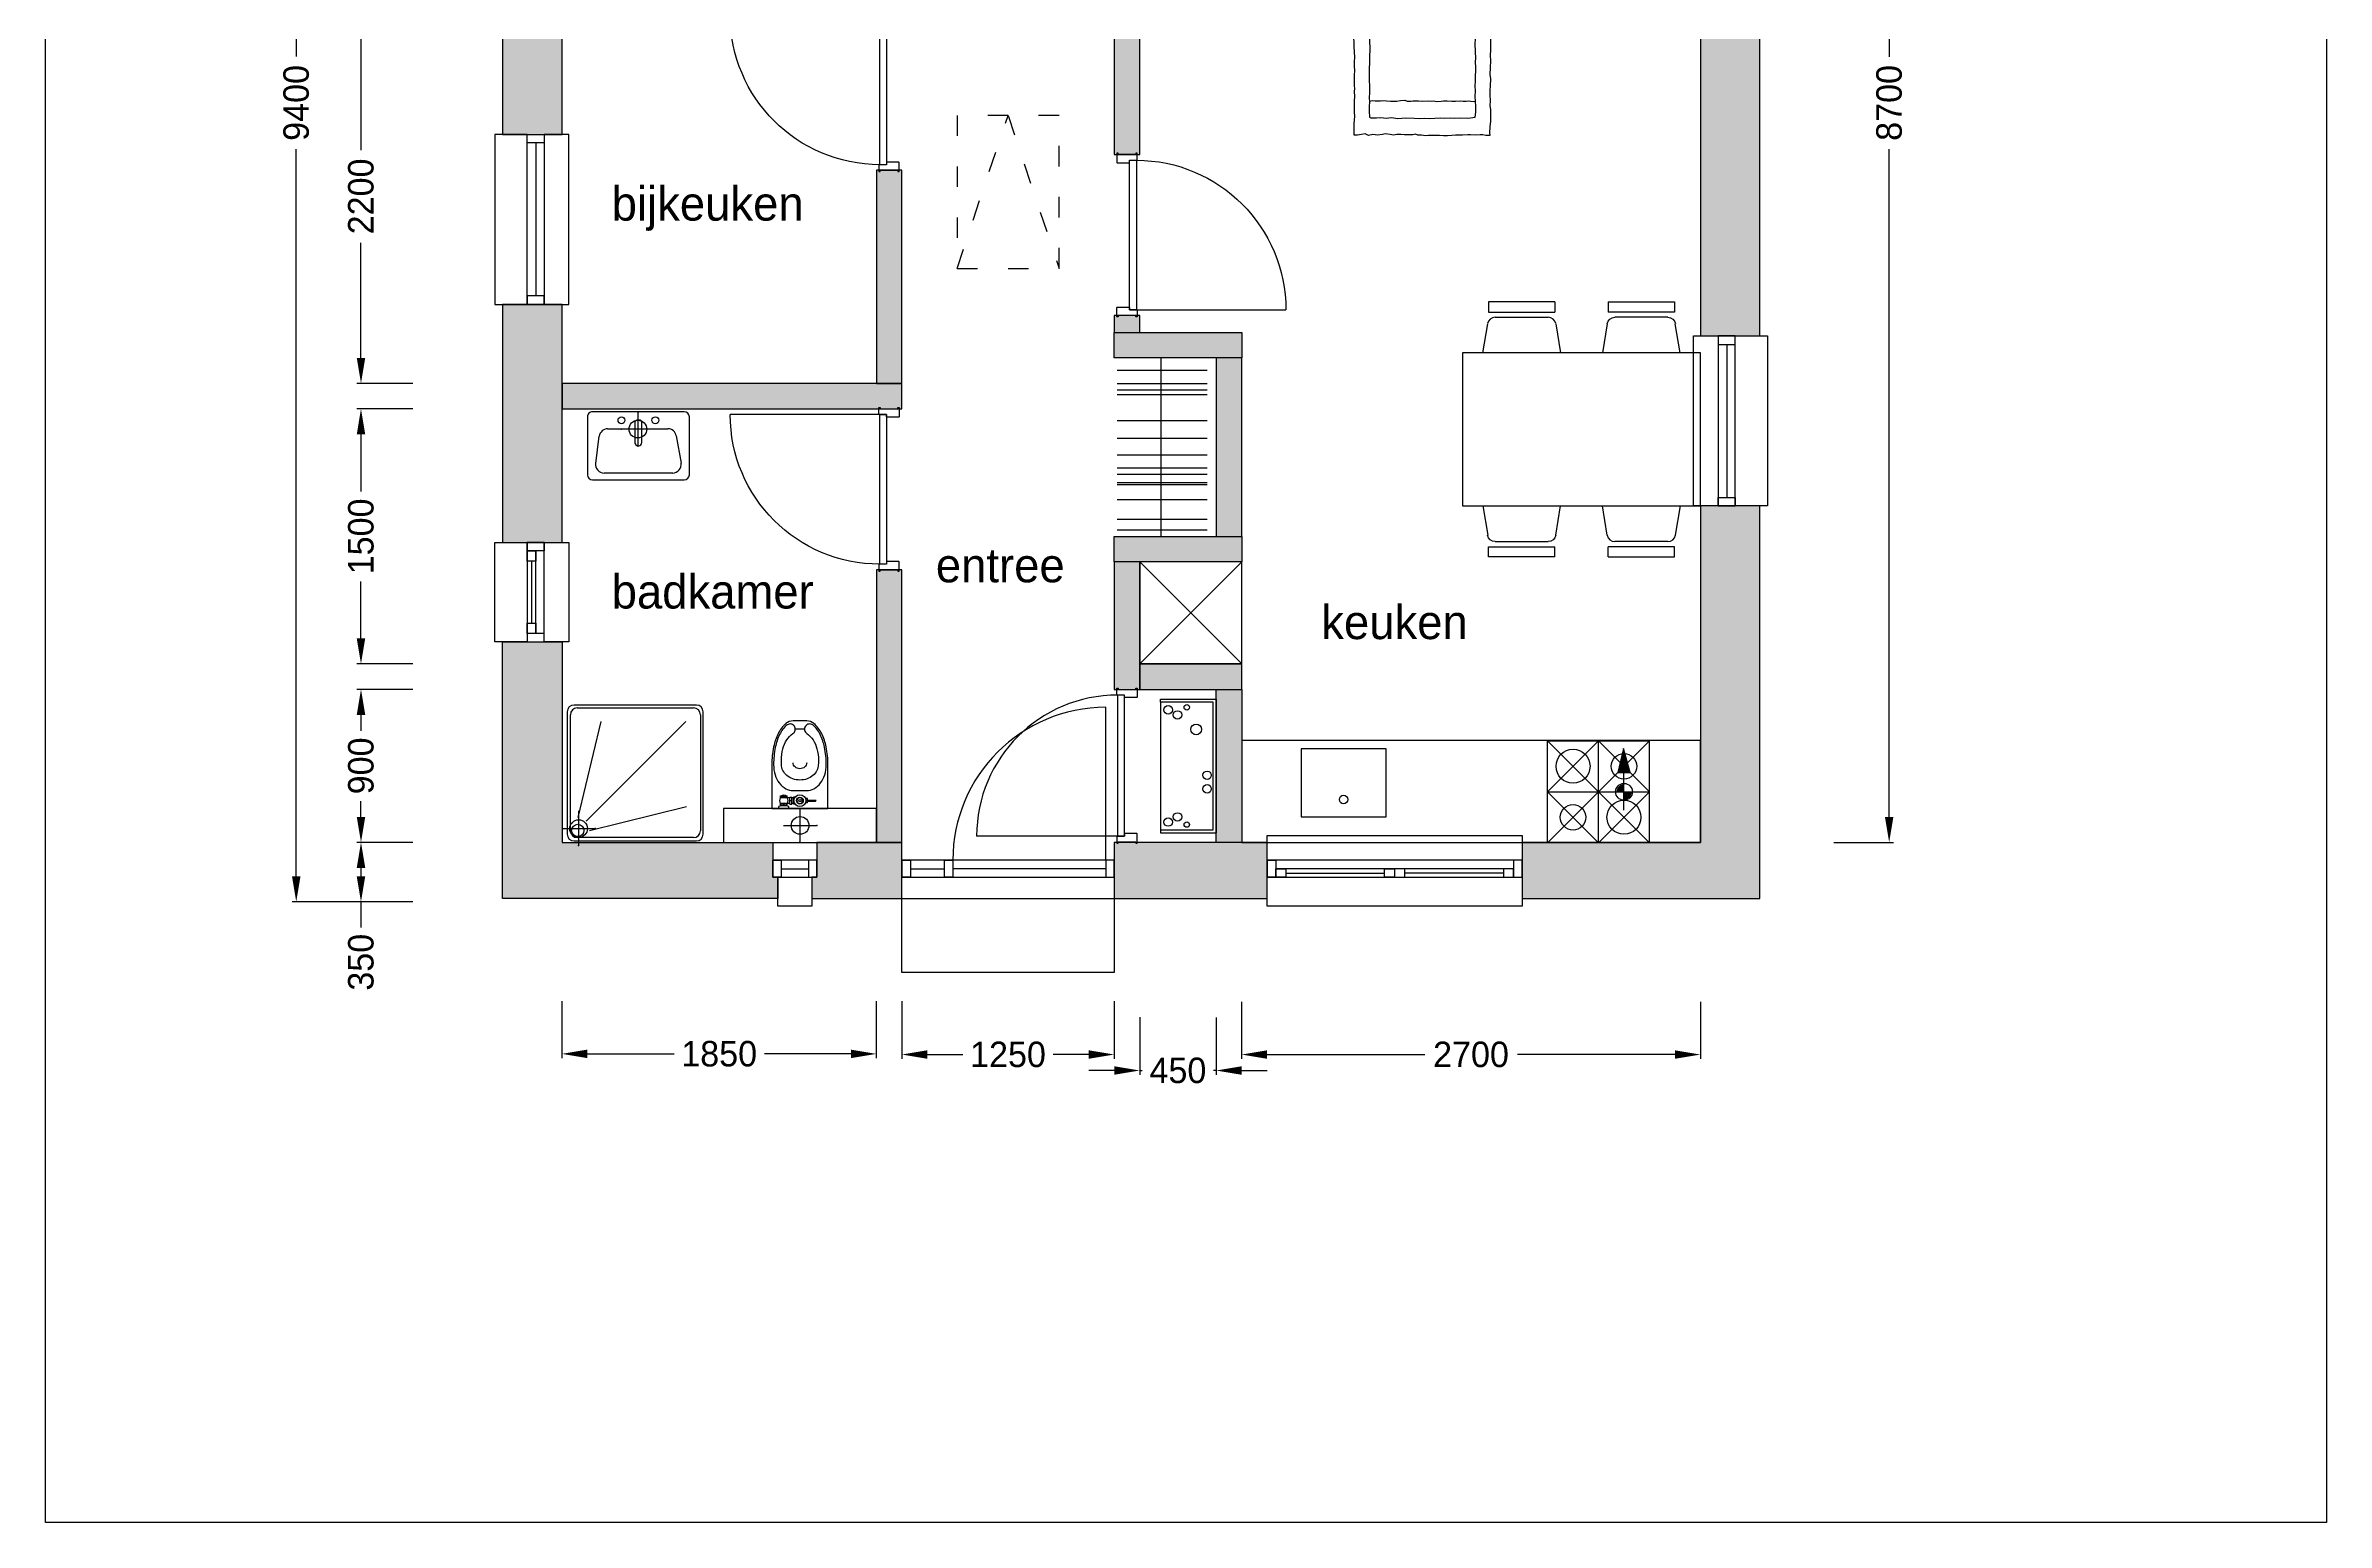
# Model space of a CAD drawing. Header units: millimetres. Extents: x 194362 to 347421, y -189721 to -131700.
# Drawn here: x 212774 to 226197, y -189721 to -181034 of the extents above; entities that cross this region are included whole.
import ezdxf

# ---------------------------------------------------------------- set-up
doc = ezdxf.new("R2010")
doc.units = ezdxf.units.MM
doc.linetypes.add('ACAD_ISO03W100', pattern=[30, 12, -18])
for name, color, linetype in [('26', 120, 'Continuous'), ('26A', 7, 'Continuous'), ('52', 4, 'Continuous'), ('78', 7, 'Continuous'), ('binnendeurkozijn', 1, 'Continuous'), ('CONTROL_POINTS', 140, 'Continuous'), ('interieur', 5, 'Continuous'), ('KOZIJN', 1, 'Continuous'), ('MAATLIJN', 5, 'Continuous'), ('sanitair', 111, 'Continuous'), ('streep', 5, 'ACAD_ISO03W100'), ('text', 7, 'Continuous'), ('wand', 2, 'Continuous'), ('zicht', 5, 'Continuous')]:
    doc.layers.add(name, color=color, linetype=linetype)
doc.styles.add('maat-klein', font='LSANS.TTF', dxfattribs={"height": 150})
doc.styles.get("Standard").update_dxf_attribs({"font": 'LSANS.TTF', "height": 20})
doc.dimstyles.new('maat-klein', dxfattribs={"dimtxt": 2.5, "dimasz": 150, "dimexe": 25, "dimexo": 25, "dimgap": 25, "dimtad": 0, "dimdec": 4, "dimtxsty": 'maat-klein', "dimcen": 150, "dimclrd": 256, "dimclre": 256, "dimclrt": 256, "dimadec": 0, "dimazin": 1, "dimtfac": 1, "dimtdec": 4, "dimtmove": 0, "dimatfit": 3, "dimfxl": 1, "dimlwd": -1, "dimlwe": -1, "dimarcsym": 0})

# ---------------------------------------------------------------- blocks, each defined once
blk = doc.blocks.new('kozijn binnendeur120x56')
at = {"layer": 'binnendeurkozijn'}
blk.add_lwpolyline([(-8, 8), (-8, -46), (-6, -48), (65, -48), (67, -46), (67, -33), (110, -33), (112, -31), (112, 8), (104, 8), (104, 0), (0, 0), (0, 8)], close=True, dxfattribs=at)
blk = doc.blocks.new('kozijn-bd-dagm850')
at = {"layer": 'binnendeurkozijn'}
blk.add_line((55, -33), (935, -33), dxfattribs=at)
blk.add_lwpolyline([(15, -913), (55, -913), (55, -33), (15, -33)], close=True, dxfattribs=at)
blk.add_arc((55, -33), 880, 270, 0, dxfattribs=at)
blk.add_blockref('kozijn binnendeur120x56', (-52, 0))
at = {"xscale": -1, "rotation": 180}
blk.add_blockref('kozijn binnendeur120x56', (-52, -946), dxfattribs=at)
blk = doc.blocks.new('kozijn-bd-dagm800')
at = {"layer": 'binnendeurkozijn'}
blk.add_line((-55, 33), (-885, 33), dxfattribs=at)
blk.add_lwpolyline([(-15, 863), (-55, 863), (-55, 33), (-15, 33)], close=True, dxfattribs=at)
blk.add_arc((-55, 33), 830, 90, 180, dxfattribs=at)
at = {"xscale": -1}
blk.add_blockref('kozijn binnendeur120x56', (52, 896), dxfattribs=at)
at = {"rotation": 180}
blk.add_blockref('kozijn binnendeur120x56', (52, 0), dxfattribs=at)
blk = doc.blocks.new('mk-sparing')
for p, q in [((0, 328), (0, 0)), ((18, 328), (0, 328)), ((18, 328), (18, 18)), ((768, 328), (18, 328)), ((768, 328), (786, 328)), ((768, 18), (768, 328)), ((786, 328), (786, 0)), ((786, 0), (0, 0)), ((18, 18), (768, 18))]:
    blk.add_line(p, q)
for centre, radius in [((63, 283), 25), ((723, 283), 25), ((48, 173), 16), ((93, 228), 25), ((608, 118), 31.5), ((693, 228), 25), ((738, 173), 16), ((258, 54), 25), ((338, 54), 25)]:
    blk.add_circle(centre, radius)
blk = doc.blocks.new('AFVOER')
at = {"layer": '52'}
for p, q in [((-98, 0), (98, 0)), ((-1, 104), (-1, -99))]:
    blk.add_line(p, q, dxfattribs=at)
blk.add_circle((0, 0), 52, dxfattribs=at)
at = {"layer": 'CONTROL_POINTS'}
for p in [(0, 0), (98, 0), (-1, -99)]:
    blk.add_point(p, dxfattribs=at)
blk = doc.blocks.new('FVALV1-P')
for p, q in [((-2.38, 0.12), (-4.62, 0.12)), ((-2.26, 0.62), (-2.26, -0.62)), ((-2.26, 0.62), (-1.64, 0.62)), ((1.44, 0.99), (1.92, 0.99)), ((1.92, 0.99), (1.92, -0.99)), ((1.92, 0.87), (2.42, 0.87)), ((2.92, 0.99), (2.42, 0.99)), ((2.42, 0.99), (2.42, -0.99)), ((2.92, 0), (2.42, 0)), ((2.92, 0.99), (2.92, -0.99)), ((2.92, 0.87), (5.75, 0.87)), ((6.25, 2.25), (3.25, 2.25)), ((3.25, 2.25), (3.25, 1.75)), ((3.75, 1.61), (3.75, 0.87)), ((3.88, 1.58), (3.88, 1.12)), ((4, 0.99), (4.5, 0.99)), ((4.62, 1.5), (4.62, 1.12)), ((4.88, 1.5), (4.88, 1.12)), ((5, 0.99), (5.5, 0.99)), ((5.62, 1.58), (5.62, 1.12)), ((5.75, 1.61), (5.75, 0.87)), ((6.25, 2.25), (6.25, 1.75)), ((-2.38, -0.13), (-4.62, -0.13)), ((-2.26, -0.62), (-1.64, -0.62)), ((1.44, -0.99), (1.92, -0.99)), ((1.92, -0.87), (2.42, -0.87)), ((2.92, -0.99), (2.42, -0.99)), ((2.92, -0.87), (5.75, -0.87)), ((3.75, -0.87), (3.75, -1.37)), ((3.88, -1.24), (3.88, -1.43)), ((4, -1.12), (4.5, -1.12)), ((4.62, -1.24), (4.62, -1.61)), ((4.88, -1.24), (4.88, -1.61)), ((5, -1.12), (5.5, -1.12)), ((5.62, -1.24), (5.62, -1.43)), ((5.75, -0.87), (5.75, -1.37))]:
    blk.add_line(p, q)
blk.add_lwpolyline([(1, 0), (0.5, 0.87), (-0.5, 0.87), (-1, 0), (-0.5, -0.87), (0.5, -0.87)], close=True)
for radius in [1.75, 1, 0.342]:
    blk.add_circle((0, 0), radius)
for centre, radius, start, end in [((-4.62, 0), 0.125, 90, 270), ((-2.38, 0.25), 0.125, 270, 0), ((4.75, 6.13), 4.63, 251.07536, 288.92464), ((5.12, 0), 1.63, 147.79577, 212.20423), ((4, 1.12), 0.125, 180, 270), ((4.5, 1.12), 0.125, 270, 0), ((5, 1.12), 0.125, 180, 270), ((5.5, 1.12), 0.125, 270, 0), ((4.38, 0), 1.62, 327.79517, 32.20483), ((-2.38, -0.25), 0.125, 0, 90), ((4.75, 0.51), 2.12, 241.92751, 298.07249), ((4, -1.24), 0.125, 90, 180), ((4.5, -1.24), 0.125, 0, 90), ((5, -1.24), 0.125, 90, 180), ((5.5, -1.24), 0.125, 0, 90)]:
    blk.add_arc(centre, radius, start, end)
blk = doc.blocks.new('WC-F1-P')
blk.add_line((-1.35, -23.32), (1.35, -23.32))
for points in [[(-8.25, -12.88, 0.049648), (-7.73, -18.09, 0.06346), (-6.42, -21.98, 0.103485), (-4.1, -24.97, 0.178458), (-2, -25.75), (2, -25.75, 0.178458), (4.1, -24.97, 0.103485), (6.42, -21.98, 0.06346), (7.73, -18.09, 0.049648), (8.25, -12.88), (8.25, 0), (-8.25, 0)], [(3.78, -24.59, 0.103485), (5.97, -21.76, 0.06346), (7.24, -17.99, 0.049648), (7.75, -12.88, 0.075858), (7.29, -9.87, 0.086069), (6.07, -7.49, 0.105985), (4.11, -5.79, 0.126201), (2, -5.25), (-2, -5.25, 0.126201), (-4.11, -5.79, 0.105985), (-6.07, -7.49, 0.086069), (-7.29, -9.87, 0.075858), (-7.75, -12.88, 0.049648), (-7.24, -17.99, 0.06346), (-5.97, -21.76, 0.103485), (-3.78, -24.59, 0.097511), (-3.21, -24.83, 0.09808), (-2.6, -24.84, 0.098895), (-2.04, -24.61, 0.099479), (-1.61, -24.18, 0.099479), (-1.38, -23.62, 0.098895), (-1.38, -23.01, 0.09808), (-1.62, -22.45, 0.097511), (-2.05, -22.02, -0.102445), (-3.86, -20.17, -0.077884), (-5.02, -17.55, -0.065096), (-5.46, -14.15, -0.024284), (-5.4, -12.88, -0.115331), (-5.01, -11.19, -0.103946), (-3.82, -9.68, -0.091071), (-2.11, -8.71, -0.083675), (0, -8.35, -0.083675), (2.11, -8.71, -0.091071), (3.82, -9.68, -0.103946), (5.01, -11.19, -0.115331), (5.4, -12.88, -0.024284), (5.46, -14.15, -0.065096), (5.02, -17.55, -0.077884), (3.86, -20.17, -0.102445), (2.05, -22.02, 0.097511), (1.62, -22.45, 0.09808), (1.38, -23.01, 0.098895), (1.38, -23.62, 0.099479), (1.61, -24.18, 0.099479), (2.04, -24.61, 0.098895), (2.6, -24.84, 0.09808), (3.21, -24.83, 0.097511)]]:
    blk.add_lwpolyline(points, format="xyb", close=True)
blk.add_lwpolyline([(-2, -13.44, -0.111064), (-1.85, -12.78, -0.102841), (-1.41, -12.2, -0.093011), (-0.78, -11.83, -0.087082), (0, -11.69, -0.087082), (0.78, -11.83, -0.093011), (1.41, -12.2, -0.102841), (1.85, -12.78, -0.111064), (2, -13.44, -0.111064)], format="xyb")
blk.add_circle((0, -2.3), 1)
blk = doc.blocks.new('74-toilet3')
blk.add_blockref('AFVOER', (1, -100))
at = {"layer": 'sanitair', "xscale": 20, "yscale": 20, "zscale": 20, "rotation": 180}
for name, p in [('WC-F1-P', (0, 0)), ('FVALV1-P', (0, 46))]:
    blk.add_blockref(name, p, dxfattribs=at)
blk = doc.blocks.new('UITVOER')
at = {"color": 4, "const_width": 44.8}
for points in [[(-18, 1, 0.004124), (-18, 1, 1)], [(-18, 1, 0.412791), (4, -22, 1)], [(27, 1, 0.41081), (4, 23, 1)]]:
    blk.add_lwpolyline(points, format="xyb", dxfattribs=at)
blk.add_solid([(119, 37), (258, 4), (119, -34)])
at = {"layer": '26', "color": 4}
for p, q in [((-103, 1), (113, 1)), ((4, 116), (4, -108)), ((119, 38), (119, -35)), ((260, 4), (119, 38)), ((119, -35), (260, 4))]:
    blk.add_line(p, q, dxfattribs=at)
blk.add_circle((5, 1), 49.5, dxfattribs=at)
blk = doc.blocks.new('74KOOK')
at = {"layer": '26'}
for p, q in [((0, 602), (600, 2)), ((600, 602), (0, 2)), ((0, 302), (300, 602)), ((2, 602), (600, 602)), ((2, 0), (2, 602)), ((300, 602), (600, 302)), ((300, 602), (300, 2)), ((600, 602), (600, 2)), ((600, 302), (0, 302)), ((300, 2), (0, 302)), ((600, 302), (300, 2)), ((600, 2), (0, 2))]:
    blk.add_line(p, q, dxfattribs=at)
for centre, radius in [((150, 452), 100), ((450, 452), 75), ((150, 152), 75), ((450, 152), 100)]:
    blk.add_circle(centre, radius, dxfattribs=at)
at = {"layer": '26A', "rotation": 270}
blk.add_blockref('UITVOER', (149, 307), dxfattribs=at)
blk = doc.blocks.new('stoel1a')
at = {"layer": 'interieur'}
for p, q in [((423, 300), (33, 300)), ((33, 300), (33, 240)), ((423, 300), (423, 240)), ((0, 0), (28, 172)), ((33, 240), (423, 240)), ((72, 210), (384, 210)), ((428, 172), (456, 0))]:
    blk.add_line(p, q, dxfattribs=at)
for centre, start, end in [((72, 165), 90, 170.8898), ((384, 165), 9.1102, 90)]:
    blk.add_arc(centre, 45, start, end, dxfattribs=at)
blk = doc.blocks.new('78-SOFA1')
at = {"layer": '78'}
blk.add_lwpolyline([(2, 775), (38, 774), (66, 775), (92, 772), (112, 771), (137, 772), (157, 772), (187, 773), (206, 772), (228, 771), (260, 772), (275, 771), (295, 772), (318, 772), (343, 772), (357, 772), (381, 770), (409, 772), (431, 772), (463, 770), (488, 773), (526, 775), (547, 775), (572, 776), (599, 775), (629, 774), (660, 774), (695, 774), (729, 772), (759, 770), (780, 775), (805, 775), (826, 773), (829, 759), (833, 739), (831, 721), (829, 707), (829, 692), (826, 683), (807, 687), (784, 684), (762, 680), (734, 678), (707, 681), (688, 682), (656, 682), (631, 680), (612, 681), (577, 684), (544, 684), (526, 682), (496, 683), (474, 684), (424, 684), (398, 686), (379, 687), (334, 686), (283, 684), (255, 685), (220, 686), (199, 685), (168, 686), (144, 686), (107, 685), (103, 676), (103, 644), (106, 618), (102, 586), (105, 554), (99, 517), (103, 470), (102, 422), (100, 391), (101, 361), (100, 332), (102, 300), (103, 268), (102, 241), (103, 206), (102, 183), (103, 155), (101, 106), (104, 89), (107, 63), (137, 59), (171, 59), (202, 61), (230, 63), (261, 61), (292, 63), (320, 60), (353, 60), (379, 59), (402, 59), (431, 60), (457, 59), (490, 61), (543, 63), (583, 59), (637, 61), (693, 62), (719, 62), (749, 66), (763, 66), (785, 64), (818, 59), (826, 61), (826, 49), (822, 27), (824, 13), (825, -11), (821, -27), (798, -25), (777, -28), (756, -26), (738, -24), (718, -27), (689, -28), (658, -28), (627, -29), (600, -27), (568, -28), (535, -27), (503, -28), (470, -26), (439, -27), (400, -26), (359, -24), (333, -27), (292, -25), (265, -23), (240, -23), (203, -25), (177, -23), (150, -28), (131, -28), (84, -27), (50, -23), (18, -21), (-1, -23), (0, 0), (3, 17), (4, 33), (2, 62), (4, 89), (3, 106), (2, 136), (2, 155), (1, 179), (-1, 199), (-3, 225), (-3, 249), (0, 272), (-1, 308), (0, 338), (-3, 355), (1, 378), (2, 399), (8, 414), (4, 430), (4, 455), (4, 478), (6, 500), (6, 523), (2, 543), (6, 563), (9, 592), (5, 608), (1, 638), (6, 665), (0, 691), (9, 710), (5, 732), (2, 755)], close=True, dxfattribs=at)
for points in [[(202, 684), (206, 666), (203, 650), (203, 620), (206, 605), (203, 584), (201, 560), (202, 545), (201, 524), (205, 502), (207, 477), (201, 463), (202, 441), (203, 429), (204, 412), (203, 395), (202, 374), (203, 338), (202, 319), (204, 306), (199, 290), (202, 263), (203, 249), (203, 227), (202, 199), (201, 178), (203, 148), (202, 133), (202, 116), (203, 99), (201, 87), (200, 63)], [(833, 685), (847, 685), (883, 685), (906, 684), (899, 665), (906, 639), (905, 621), (905, 605), (903, 579), (903, 560), (901, 540), (898, 509), (901, 482), (900, 453), (906, 427), (905, 407), (905, 377), (904, 340), (903, 314), (903, 285), (904, 257), (906, 230), (900, 204), (902, 171), (899, 144), (903, 116), (905, 89), (902, 72), (906, 62), (886, 65), (864, 64), (844, 63), (825, 63)]]:
    blk.add_lwpolyline(points, dxfattribs=at)
blk = doc.blocks.new('*D41')
at = {"layer": 'Defpoints', "color": 0, "transparency": 16777216}
for p in [(214960, -180821), (214630, -183021), (214960, -183021)]:
    blk.add_point(p, dxfattribs=at)
at = {"layer": 'MAATLIJN', "transparency": 16777216}
for p, q in [((214935, -180821), (214605, -180821)), ((214630, -180971), (214630, -181649)), ((214630, -182871), (214630, -182194)), ((214935, -183021), (214605, -183021))]:
    blk.add_line(p, q, dxfattribs=at)
for points in [[(214605, -180971), (214655, -180971), (214630, -180821)], [(214605, -182871), (214655, -182871), (214630, -183021)]]:
    blk.add_solid(points, dxfattribs=at)
at = {"layer": 'MAATLIJN', "transparency": 16777216, "insert": (214630, -181921), "char_height": 150, "attachment_point": 5, "rotation": 90, "style": 'maat-klein'}
blk.add_mtext('2200', dxfattribs=at)
blk = doc.blocks.new('*D42')
at = {"layer": 'Defpoints', "color": 0, "transparency": 16777216}
for p in [(214960, -183171), (214630, -184671), (214960, -184671)]:
    blk.add_point(p, dxfattribs=at)
at = {"layer": 'MAATLIJN', "transparency": 16777216}
for p, q in [((214935, -183171), (214605, -183171)), ((214630, -183321), (214630, -183656)), ((214630, -184521), (214630, -184187)), ((214935, -184671), (214605, -184671))]:
    blk.add_line(p, q, dxfattribs=at)
for points in [[(214605, -183321), (214655, -183321), (214630, -183171)], [(214605, -184521), (214655, -184521), (214630, -184671)]]:
    blk.add_solid(points, dxfattribs=at)
at = {"layer": 'MAATLIJN', "transparency": 16777216, "insert": (214630, -183921), "char_height": 150, "attachment_point": 5, "rotation": 90, "style": 'maat-klein'}
blk.add_mtext('1500', dxfattribs=at)
blk = doc.blocks.new('*D43')
at = {"layer": 'Defpoints', "color": 0, "transparency": 16777216}
for p in [(214960, -184821), (214630, -185721), (214960, -185721)]:
    blk.add_point(p, dxfattribs=at)
at = {"layer": 'MAATLIJN', "transparency": 16777216}
for p, q in [((214935, -184821), (214605, -184821)), ((214630, -184971), (214630, -185064)), ((214630, -185571), (214630, -185479)), ((214935, -185721), (214605, -185721))]:
    blk.add_line(p, q, dxfattribs=at)
for points in [[(214605, -184971), (214655, -184971), (214630, -184821)], [(214605, -185571), (214655, -185571), (214630, -185721)]]:
    blk.add_solid(points, dxfattribs=at)
at = {"layer": 'MAATLIJN', "transparency": 16777216, "insert": (214630, -185271), "char_height": 150, "attachment_point": 5, "rotation": 90, "style": 'maat-klein'}
blk.add_mtext('900', dxfattribs=at)
blk = doc.blocks.new('*D45')
at = {"layer": 'Defpoints', "color": 0, "transparency": 16777216}
for p in [(214960, -185721), (214630, -186071), (214960, -186071)]:
    blk.add_point(p, dxfattribs=at)
at = {"layer": 'MAATLIJN', "transparency": 16777216}
for p, q in [((214935, -185721), (214605, -185721)), ((214630, -185871), (214630, -185921)), ((214935, -186071), (214605, -186071)), ((214630, -186071), (214630, -186221))]:
    blk.add_line(p, q, dxfattribs=at)
for points in [[(214605, -185871), (214655, -185871), (214630, -185721)], [(214605, -185921), (214655, -185921), (214630, -186071)]]:
    blk.add_solid(points, dxfattribs=at)
at = {"layer": 'MAATLIJN', "transparency": 16777216, "insert": (214630, -186426), "char_height": 150, "attachment_point": 5, "rotation": 90, "style": 'maat-klein'}
blk.add_mtext('350', dxfattribs=at)
blk = doc.blocks.new('*D46')
at = {"layer": 'Defpoints', "color": 0, "transparency": 16777216}
for p in [(214249, -176671), (214960, -176671), (214960, -186071)]:
    blk.add_point(p, dxfattribs=at)
at = {"layer": 'MAATLIJN', "transparency": 16777216}
for p, q in [((214935, -176671), (214224, -176671)), ((214249, -176821), (214249, -181098)), ((214249, -185921), (214249, -181644)), ((214935, -186071), (214224, -186071))]:
    blk.add_line(p, q, dxfattribs=at)
for points in [[(214224, -176821), (214274, -176821), (214249, -176671)], [(214224, -185921), (214274, -185921), (214249, -186071)]]:
    blk.add_solid(points, dxfattribs=at)
at = {"layer": 'MAATLIJN', "transparency": 16777216, "insert": (214249, -181371), "char_height": 150, "attachment_point": 5, "rotation": 90, "style": 'maat-klein'}
blk.add_mtext('9400', dxfattribs=at)
blk = doc.blocks.new('*D52')
at = {"layer": 'Defpoints', "color": 0, "transparency": 16777216}
for p in [(223274, -177021), (223274, -185721), (223624, -185721)]:
    blk.add_point(p, dxfattribs=at)
at = {"layer": 'MAATLIJN', "transparency": 16777216}
for p, q in [((223299, -177021), (223649, -177021)), ((223624, -177171), (223624, -181099)), ((223624, -185571), (223624, -181643)), ((223299, -185721), (223649, -185721))]:
    blk.add_line(p, q, dxfattribs=at)
for points in [[(223599, -177171), (223649, -177171), (223624, -177021)], [(223599, -185571), (223649, -185571), (223624, -185721)]]:
    blk.add_solid(points, dxfattribs=at)
at = {"layer": 'MAATLIJN', "transparency": 16777216, "insert": (223624, -181371), "char_height": 150, "attachment_point": 5, "rotation": 90, "style": 'maat-klein'}
blk.add_mtext('8700', dxfattribs=at)
blk = doc.blocks.new('*D53')
at = {"layer": 'Defpoints', "color": 0, "transparency": 16777216}
for p in [(215813, -186630), (217663, -186630), (217663, -186965)]:
    blk.add_point(p, dxfattribs=at)
at = {"layer": 'MAATLIJN', "transparency": 16777216}
for p, q in [((215813, -186655), (215813, -186990)), ((217663, -186655), (217663, -186990)), ((215963, -186965), (216473, -186965)), ((217513, -186965), (217004, -186965))]:
    blk.add_line(p, q, dxfattribs=at)
for points in [[(215963, -186940), (215963, -186990), (215813, -186965)], [(217513, -186940), (217513, -186990), (217663, -186965)]]:
    blk.add_solid(points, dxfattribs=at)
at = {"layer": 'MAATLIJN', "transparency": 16777216, "insert": (216738, -186965), "char_height": 150, "attachment_point": 5, "style": 'maat-klein'}
blk.add_mtext('1850', dxfattribs=at)
blk = doc.blocks.new('*D54')
at = {"layer": 'Defpoints', "color": 0, "transparency": 16777216}
for p in [(217813, -186630), (219063, -186630), (219063, -186969)]:
    blk.add_point(p, dxfattribs=at)
at = {"layer": 'MAATLIJN', "transparency": 16777216}
for p, q in [((217813, -186655), (217813, -186994)), ((219063, -186655), (219063, -186994)), ((217963, -186969), (218173, -186969)), ((218913, -186969), (218704, -186969))]:
    blk.add_line(p, q, dxfattribs=at)
for points in [[(217963, -186944), (217963, -186994), (217813, -186969)], [(218913, -186944), (218913, -186994), (219063, -186969)]]:
    blk.add_solid(points, dxfattribs=at)
at = {"layer": 'MAATLIJN', "transparency": 16777216, "insert": (218438, -186969), "char_height": 150, "attachment_point": 5, "style": 'maat-klein'}
blk.add_mtext('1250', dxfattribs=at)
blk = doc.blocks.new('*D55')
at = {"layer": 'Defpoints', "color": 0, "transparency": 16777216}
for p in [(219213, -186724), (219663, -186727), (219663, -187063)]:
    blk.add_point(p, dxfattribs=at)
at = {"layer": 'MAATLIJN', "transparency": 16777216}
for p, q in [((219213, -186749), (219213, -187088)), ((219663, -186752), (219663, -187088)), ((219063, -187063), (218913, -187063)), ((219213, -187063), (219228, -187063)), ((219663, -187063), (219648, -187063)), ((219813, -187063), (219963, -187063))]:
    blk.add_line(p, q, dxfattribs=at)
for points in [[(219063, -187038), (219063, -187088), (219213, -187063)], [(219813, -187038), (219813, -187088), (219663, -187063)]]:
    blk.add_solid(points, dxfattribs=at)
at = {"layer": 'MAATLIJN', "transparency": 16777216, "insert": (219438, -187063), "char_height": 150, "attachment_point": 5, "style": 'maat-klein'}
blk.add_mtext('450', dxfattribs=at)
blk = doc.blocks.new('*D56')
at = {"layer": 'Defpoints', "color": 0, "transparency": 16777216}
for p in [(219813, -186634), (222513, -186634), (222513, -186969)]:
    blk.add_point(p, dxfattribs=at)
at = {"layer": 'MAATLIJN', "transparency": 16777216}
for p, q in [((219813, -186659), (219813, -186994)), ((222513, -186659), (222513, -186994)), ((219963, -186969), (220891, -186969)), ((222363, -186969), (221436, -186969))]:
    blk.add_line(p, q, dxfattribs=at)
for points in [[(219963, -186944), (219963, -186994), (219813, -186969)], [(222363, -186944), (222363, -186994), (222513, -186969)]]:
    blk.add_solid(points, dxfattribs=at)
at = {"layer": 'MAATLIJN', "transparency": 16777216, "insert": (221163, -186969), "char_height": 150, "attachment_point": 5, "style": 'maat-klein'}
blk.add_mtext('2700', dxfattribs=at)
blk = doc.blocks.new('74DOUCHE')
at = {"layer": '26'}
for p, q in [((12, 765), (12, 45)), ((31, 65), (31, 748)), ((772, 805), (52, 805)), ((71, 788), (756, 788)), ((76, 143), (212, 707)), ((124, 121), (711, 707)), ((796, 748), (796, 65)), ((812, 45), (812, 765)), ((143, 66), (714, 207)), ((52, 5), (772, 5)), ((756, 25), (71, 25))]:
    blk.add_line(p, q, dxfattribs=at)
blk.add_circle((74, 67), 36.3, dxfattribs=at)
for centre, start, end in [((52, 765), 90, 180), ((71, 748), 90, 180), ((756, 748), 0, 90), ((772, 765), 0, 90), ((52, 45), 180, 270), ((71, 65), 180, 270), ((756, 65), 270, 0), ((772, 45), 270, 0)]:
    blk.add_arc(centre, 40, start, end, dxfattribs=at)
at = {"layer": '26A'}
blk.add_blockref('AFVOER', (79, 78), dxfattribs=at)
blk = doc.blocks.new('74WASBAK')
at = {"layer": '26'}
for p, q in [((0, 371), (0, 31)), ((570, 401), (30, 401)), ((77, 143), (49, 303)), ((98, 361), (502, 361)), ((551, 305), (530, 145)), ((600, 31), (600, 371)), ((280, 181), (280, 61)), ((302, 201), (300, 201)), ((320, 61), (320, 183)), ((30, 1), (570, 1)), ((280, 101), (126, 101)), ((290, 51), (310, 51)), ((481, 101), (320, 101))]:
    blk.add_line(p, q, dxfattribs=at)
for centre in [(200, 51), (400, 51)]:
    blk.add_circle(centre, 20, dxfattribs=at)
for centre, radius, start, end in [((30, 371), 30, 90, 180), ((98, 311), 50, 90, 189.9102), ((502, 311), 50, 352.5549, 90), ((570, 371), 30, 0, 90), ((126, 151), 50, 189.9102, 270), ((300, 181), 20, 90, 180), ((302, 183), 18, 0, 90), ((481, 151), 50, 270, 352.5549), ((30, 31), 30, 180, 270), ((290, 61), 10, 180, 270), ((310, 61), 10, 270, 0), ((570, 31), 30, 270, 0)]:
    blk.add_arc(centre, radius, start, end, dxfattribs=at)
at = {"layer": '26A'}
blk.add_blockref('AFVOER', (303, 103), dxfattribs=at)

msp = doc.modelspace()

# ---------------------------------------------------------------- hatches: boundary and pattern name
at = {"layer": 'wand'}
h = msp.add_hatch(color=256, dxfattribs=at)
h.dxf.hatch_style = 1
h.paths.add_polyline_path([(222513.30532, -177021.39181), (221713.30532, -177021.39181), (221713.30532, -176691.39181), (222863.30532, -176691.39181), (222863.30532, -177741.39181), (222513.30532, -177741.39181)])
h.paths.add_polyline_path([(218613.30532, -177021.39181), (219713.30532, -177021.39181), (219713.30532, -176691.39181), (218613.30532, -176691.39181)])
h.paths.add_polyline_path([(215813.30532, -177021.39181), (216613.30532, -177021.39181), (216613.30532, -176691.39181), (215463.30532, -176691.39181), (215463.30532, -181556.39181), (215813.30532, -181556.39181)])
h.paths.add_polyline_path([(217053.30532, -185721.39181), (217053.30532, -185926.39181), (217083.30532, -185926.39181), (217083.30532, -186051.39181), (215463.30532, -186051.39181), (215463.30532, -184541.39181), (215813.30532, -184541.39181), (215813.30532, -185721.39181)])
h.paths.add_polyline_path([(217313.30532, -185721.39181), (217313.30532, -185926.39181), (217283.30532, -185926.39181), (217283.30532, -186051.39181), (217813.30532, -186051.39181), (217813.30532, -185721.39181)])
h.paths.add_polyline_path([(219063.30532, -185721.39181), (219063.30532, -186051.39181), (219963.30532, -186051.39181), (219963.30532, -185721.39181)])
h.paths.add_polyline_path([(222513.30532, -185721.39181), (221463.30532, -185721.39181), (221463.30532, -186051.39181), (222863.30532, -186051.39181), (222863.30532, -183741.39181), (222513.30532, -183741.39181)])
h.paths.add_polyline_path([(222513.30532, -182741.39181), (222863.30532, -182741.39181), (222863.30532, -178741.39181), (222513.30532, -178741.39181)])
h = msp.add_hatch(color=256, dxfattribs=at)
h.dxf.hatch_style = 1
h.paths.add_polyline_path([(219213.30532, -181675.39181), (219213.30532, -177021.39181), (219063.30532, -177021.39181), (219063.30532, -181675.39181)])
h.paths.add_polyline_path([(219213.30532, -182721.39181), (219213.30532, -182621.39181), (219063.30532, -182621.39181), (219063.30532, -182721.39181)])
h.paths.add_polyline_path([(219063.30532, -182721.39181), (219813.30532, -182721.39181), (219813.30532, -182871.39181), (219063.30532, -182871.39181)])
h.paths.add_polyline_path([(219813.30532, -183921.39181), (219813.30532, -182871.39181), (219663.30532, -182871.39181), (219663.30532, -183921.39181)])
h.paths.add_polyline_path([(219063.30532, -183921.39181), (219813.30532, -183921.39181), (219813.30532, -184071.39181), (219063.30532, -184071.39181)])
h.paths.add_polyline_path([(219213.30532, -184821.39181), (219213.30532, -184071.39181), (219063.30532, -184071.39181), (219063.30532, -184821.39181)])
h.paths.add_polyline_path([(219213.30532, -184821.39181), (219813.30532, -184821.39181), (219813.30532, -184671.39181), (219213.30532, -184671.39181)])
h.paths.add_polyline_path([(219813.30532, -184821.39181), (219813.30532, -185721.39181), (219663.30532, -185721.39181), (219663.30532, -184821.39181)])
h.paths.add_polyline_path([(217813.30532, -185721.39181), (217813.30532, -184117.39181), (217663.30532, -184117.39181), (217663.30532, -185721.39181)])
h.paths.add_polyline_path([(215813.30532, -183171.39181), (217813.30532, -183171.39181), (217813.30532, -183021.39181), (215813.30532, -183021.39181)])
h.paths.add_polyline_path([(217813.30532, -183021.39181), (217813.30532, -181767.39181), (217663.30532, -181767.39181), (217663.30532, -183021.39181)])
h.paths.add_polyline_path([(215813.30532, -180821.39181), (217813.30532, -180821.39181), (217813.30532, -180671.39181), (215813.30532, -180671.39181)])
h.paths.add_polyline_path([(219063.30532, -180821.39181), (218759.30532, -180821.39181), (218759.30532, -180671.39181), (219063.30532, -180671.39181)])
h = msp.add_hatch(color=256, dxfattribs=at)
h.dxf.hatch_style = 1
h.paths.add_polyline_path([(215813.30532, -182556.39181), (215463.30532, -182556.39181), (215463.30532, -183956.39181), (215813.30532, -183956.39181)])

# ---------------------------------------------------------------- linework, layer by layer
msp.add_lwpolyline([(226197.2224, -189720.98102), (212773.90231, -189720.98102), (212773.90231, -171944.86583), (226197.2224, -171944.86583)], close=True)
at = {"layer": 'interieur'}
for p, q in [((219080.89538, -182942.52889), (219610.6022, -182942.52889)), ((219340.35399, -183921.39181), (219340.35399, -182871.39181)), ((219080.89538, -183020.6783), (219610.6022, -183020.6783)), ((219080.89538, -183057.89233), (219610.6022, -183057.89233)), ((219080.89538, -183086.87043), (219610.6022, -183086.87043)), ((219080.89538, -183239.44791), (219610.6022, -183239.44791)), ((219080.89538, -183343.64733), (219610.6022, -183343.64733)), ((219080.89538, -183440.40366), (219610.6022, -183440.40366)), ((219080.89538, -183518.55307), (219610.6022, -183518.55307)), ((219080.89538, -183555.76711), (219610.6022, -183555.76711)), ((219080.89538, -183604.14537), (219610.6022, -183604.14537)), ((219080.89538, -183615.3096), (219610.6022, -183615.3096)), ((219080.89538, -183704.62325), (219610.6022, -183704.62325)), ((219080.89538, -183819.9867), (219610.6022, -183819.9867)), ((219080.89538, -183883.25053), (219610.6022, -183883.25053)), ((219213.30532, -184071.39181), (219813.30532, -184671.39181)), ((219813.30532, -184071.39181), (219213.30532, -184671.39181))]:
    msp.add_line(p, q, dxfattribs=at)
for points in [[(222513.30532, -183741.59758), (222513.30532, -182841.59758), (221113.30532, -182841.59758), (221113.30532, -183741.59758)], [(219213.30532, -184671.39181), (219813.30532, -184671.39181), (219813.30532, -184071.39181), (219213.30532, -184071.39181)], [(219813.30532, -185121.39181), (219813.30532, -185721.39181), (222513.30532, -185721.39181), (222513.30532, -185121.39181)], [(220163.30532, -185171.39181), (220163.30532, -185571.39181), (220663.30532, -185571.39181), (220663.30532, -185171.39181)]]:
    msp.add_lwpolyline(points, close=True, dxfattribs=at)
msp.add_circle((220413.30532, -185468.4484), 25, dxfattribs=at)
at = {"layer": 'KOZIJN'}
for p, q in [((215658.30532, -181606.39181), (215658.30532, -182506.39181)), ((222668.30532, -182791.39181), (222668.30532, -183691.39181)), ((215658.30532, -184491.39181), (215658.30532, -184006.39181)), ((215633.30532, -184066.39181), (215633.30532, -184431.39181)), ((219013.30532, -185826.39181), (219013.30532, -184926.39181)), ((217103.30532, -185876.39181), (217263.30532, -185876.39181)), ((217863.30532, -185876.39181), (218063.30532, -185876.39181)), ((219013.30532, -185876.39181), (218113.30532, -185876.39181)), ((221413.30532, -185876.39181), (220013.30532, -185876.39181)), ((220073.30532, -185901.39181), (220653.30532, -185901.39181)), ((221353.30532, -185901.39181), (220773.30532, -185901.39181))]:
    msp.add_line(p, q, dxfattribs=at)
for points in [[(215708.30532, -181556.39181), (215708.30532, -182556.39181), (215608.30532, -182556.39181), (215608.30532, -181556.39181)], [(215708.30532, -181556.39181), (215708.30532, -181606.39181), (215608.30532, -181606.39181), (215608.30532, -181556.39181)], [(215708.30532, -182556.39181), (215708.30532, -182506.39181), (215608.30532, -182506.39181), (215608.30532, -182556.39181)], [(222618.30532, -182741.39181), (222618.30532, -183741.39181), (222718.30532, -183741.39181), (222718.30532, -182741.39181)], [(222618.30532, -182741.39181), (222618.30532, -182791.39181), (222718.30532, -182791.39181), (222718.30532, -182741.39181)], [(222618.30532, -183741.39181), (222618.30532, -183691.39181), (222718.30532, -183691.39181), (222718.30532, -183741.39181)], [(215708.30532, -184541.39181), (215708.30532, -183956.39181), (215608.30532, -183956.39181), (215608.30532, -184541.39181)], [(215708.30532, -183956.39181), (215708.30532, -184006.39181), (215608.30532, -184006.39181), (215608.30532, -183956.39181)], [(215658.30532, -184006.39181), (215658.30532, -184066.39181), (215608.30532, -184066.39181), (215608.30532, -184006.39181)], [(215658.30532, -184431.39181), (215658.30532, -184491.39181), (215608.30532, -184491.39181), (215608.30532, -184431.39181)], [(215708.30532, -184541.39181), (215708.30532, -184491.39181), (215608.30532, -184491.39181), (215608.30532, -184541.39181)], [(217313.30532, -185826.39181), (217053.30532, -185826.39181), (217053.30532, -185926.39181), (217313.30532, -185926.39181)], [(217053.30532, -185826.39181), (217103.30532, -185826.39181), (217103.30532, -185926.39181), (217053.30532, -185926.39181)], [(217313.30532, -185826.39181), (217263.30532, -185826.39181), (217263.30532, -185926.39181), (217313.30532, -185926.39181)], [(219063.30532, -185826.39181), (217813.30532, -185826.39181), (217813.30532, -185926.39181), (219063.30532, -185926.39181)], [(217813.30532, -185826.39181), (217863.30532, -185826.39181), (217863.30532, -185926.39181), (217813.30532, -185926.39181)], [(218063.30532, -185826.39181), (218113.30532, -185826.39181), (218113.30532, -185926.39181), (218063.30532, -185926.39181)], [(219063.30532, -185826.39181), (219013.30532, -185826.39181), (219013.30532, -185926.39181), (219063.30532, -185926.39181)], [(221463.30532, -185826.39181), (219963.30532, -185826.39181), (219963.30532, -185926.39181), (221463.30532, -185926.39181)], [(219963.30532, -185826.39181), (220013.30532, -185826.39181), (220013.30532, -185926.39181), (219963.30532, -185926.39181)], [(220013.30532, -185876.39181), (220073.30532, -185876.39181), (220073.30532, -185926.39181), (220013.30532, -185926.39181)], [(220653.30532, -185876.39181), (220713.30532, -185876.39181), (220713.30532, -185926.39181), (220653.30532, -185926.39181)], [(220773.30532, -185876.39181), (220713.30532, -185876.39181), (220713.30532, -185926.39181), (220773.30532, -185926.39181)], [(221413.30532, -185876.39181), (221353.30532, -185876.39181), (221353.30532, -185926.39181), (221413.30532, -185926.39181)], [(221463.30532, -185826.39181), (221413.30532, -185826.39181), (221413.30532, -185926.39181), (221463.30532, -185926.39181)]]:
    msp.add_lwpolyline(points, close=True, dxfattribs=at)
msp.add_arc((219013.30532, -185826.39181), 900, 90, 180, dxfattribs=at)
at = {"layer": 'streep', "ltscale": 10}
msp.add_lwpolyline([(218138.30532, -182344.39181), (218738.30532, -182344.39181), (218738.30532, -181444.39181), (218138.30532, -181444.39181)], close=True, dxfattribs=at)
msp.add_lwpolyline([(218138.30532, -182344.39181), (218438.30532, -181444.39181), (218738.30532, -182344.39181)], dxfattribs=at)
at = {"layer": 'wand'}
for points in [[(215813.30532, -177021.39181), (216613.30532, -177021.39181), (216613.30532, -176691.39181), (215463.30532, -176691.39181), (215463.30532, -181556.39181), (215813.30532, -181556.39181)], [(219213.30532, -181675.39181), (219213.30532, -177021.39181), (219063.30532, -177021.39181), (219063.30532, -181675.39181)], [(222513.30532, -182741.39181), (222863.30532, -182741.39181), (222863.30532, -178741.39181), (222513.30532, -178741.39181)], [(217813.30532, -183021.39181), (217813.30532, -181767.39181), (217663.30532, -181767.39181), (217663.30532, -183021.39181)], [(215813.30532, -182556.39181), (215463.30532, -182556.39181), (215463.30532, -183956.39181), (215813.30532, -183956.39181)], [(219213.30532, -182721.39181), (219213.30532, -182621.39181), (219063.30532, -182621.39181), (219063.30532, -182721.39181)], [(219063.30532, -182721.39181), (219813.30532, -182721.39181), (219813.30532, -182871.39181), (219063.30532, -182871.39181)], [(219813.30532, -183921.39181), (219813.30532, -182871.39181), (219663.30532, -182871.39181), (219663.30532, -183921.39181)], [(215813.30532, -183171.39181), (217813.30532, -183171.39181), (217813.30532, -183021.39181), (215813.30532, -183021.39181)], [(222513.30532, -185721.39181), (221463.30532, -185721.39181), (221463.30532, -186051.39181), (222863.30532, -186051.39181), (222863.30532, -183741.39181), (222513.30532, -183741.39181)], [(219063.30532, -183921.39181), (219813.30532, -183921.39181), (219813.30532, -184071.39181), (219063.30532, -184071.39181)], [(217813.30532, -185721.39181), (217813.30532, -184117.39181), (217663.30532, -184117.39181), (217663.30532, -185721.39181)], [(219213.30532, -184821.39181), (219213.30532, -184071.39181), (219063.30532, -184071.39181), (219063.30532, -184821.39181)], [(217053.30532, -185721.39181), (217053.30532, -185926.39181), (217083.30532, -185926.39181), (217083.30532, -186051.39181), (215463.30532, -186051.39181), (215463.30532, -184541.39181), (215813.30532, -184541.39181), (215813.30532, -185721.39181)], [(217053.30532, -185721.39181), (217053.30532, -185926.39181), (217083.30532, -185926.39181), (217083.30532, -186051.39181), (215463.30532, -186051.39181), (215463.30532, -184541.39181), (215813.30532, -184541.39181), (215813.30532, -185721.39181)], [(219213.30532, -184821.39181), (219813.30532, -184821.39181), (219813.30532, -184671.39181), (219213.30532, -184671.39181)], [(219813.30532, -184821.39181), (219813.30532, -185721.39181), (219663.30532, -185721.39181), (219663.30532, -184821.39181)], [(217313.30532, -185721.39181), (217313.30532, -185926.39181), (217283.30532, -185926.39181), (217283.30532, -186051.39181), (217813.30532, -186051.39181), (217813.30532, -185721.39181)], [(219063.30532, -185721.39181), (219063.30532, -186051.39181), (219963.30532, -186051.39181), (219963.30532, -185721.39181)], [(219063.30532, -186485.41307), (217813.30532, -186485.41307), (217813.30532, -186051.39181), (219063.30532, -186051.39181)]]:
    msp.add_lwpolyline(points, close=True, dxfattribs=at)
at = {"layer": 'zicht'}
for points in [[(215418.30532, -181556.39181), (215418.30532, -182556.39181), (215608.30532, -182556.39181), (215608.30532, -181556.39181)], [(215708.30532, -181556.39181), (215708.30532, -182556.39181), (215853.30532, -182556.39181), (215853.30532, -181556.39181)], [(222618.30532, -182741.39181), (222618.30532, -183741.39181), (222473.30532, -183741.39181), (222473.30532, -182741.39181)], [(222908.30532, -182741.39181), (222908.30532, -183741.39181), (222718.30532, -183741.39181), (222718.30532, -182741.39181)], [(215418.30532, -184541.39181), (215418.30532, -183956.39181), (215608.30532, -183956.39181), (215608.30532, -184541.39181)], [(215708.30532, -184541.39181), (215708.30532, -183956.39181), (215853.30532, -183956.39181), (215853.30532, -184541.39181)], [(216763.30532, -185721.39181), (217663.30532, -185721.39181), (217663.30532, -185521.39181), (216763.30532, -185521.39181)], [(221463.30532, -185826.39181), (219963.30532, -185826.39181), (219963.30532, -185681.39181), (221463.30532, -185681.39181)], [(217283.30532, -186096.39181), (217083.30532, -186096.39181), (217083.30532, -185926.39181), (217283.30532, -185926.39181)], [(221463.30532, -186096.39181), (219963.30532, -186096.39181), (219963.30532, -185926.39181), (221463.30532, -185926.39181)]]:
    msp.add_lwpolyline(points, close=True, dxfattribs=at)
for points in [[(215608.30532, -184541.39181), (215418.30532, -184541.39181), (215418.30532, -183956.39181)], [(221463.30532, -185926.39181), (221463.30532, -186096.39181), (219963.30532, -186096.39181)]]:
    msp.add_lwpolyline(points, dxfattribs=at)

# ---------------------------------------------------------------- block references
at = {"xscale": -1}
for p in [(217738.30532, -180821.39181), (217738.30532, -183171.39181)]:
    msp.add_blockref('kozijn-bd-dagm850', p, dxfattribs=at)
at = {"xscale": -1, "rotation": 180}
msp.add_blockref('kozijn-bd-dagm850', (219138.30532, -182621.39181), dxfattribs=at)
for name, p, rotation in [('74WASBAK', (216562.67254, -183187.04885), 180), ('mk-sparing', (219663.30532, -185664.39181), 90)]:
    msp.add_blockref(name, p, dxfattribs=dict(rotation=rotation))
for name, p in [('kozijn-bd-dagm800', (219138.30532, -185717.39181)), ('74DOUCHE', (215831.80148, -185717.81192))]:
    msp.add_blockref(name, p)
at = {"layer": 'interieur'}
for name, p, rotation in [('78-SOFA1', (221249.82038, -181562.57431), 90), ('stoel1a', (222393.28423, -183741.59758), 180), ('74KOOK', (222213.30532, -185121.39181), 180)]:
    msp.add_blockref(name, p, dxfattribs=dict(at, rotation=rotation))
msp.add_blockref('stoel1a', (221233.32642, -182841.59758), dxfattribs=at)
at = {"layer": 'interieur', "xscale": -1}
msp.add_blockref('stoel1a', (222393.28423, -182841.59758), dxfattribs=at)
at = {"layer": 'interieur', "xscale": -1, "rotation": 180}
msp.add_blockref('stoel1a', (221233.32642, -183741.59758), dxfattribs=at)
at = {"layer": 'zicht'}
msp.add_blockref('74-toilet3', (217213.30532, -185521.39181), dxfattribs=at)

# ---------------------------------------------------------------- texts
at = {"layer": 'text', "char_height": 200, "width": 5617.67, "attachment_point": 1}
for s, insert in [('\\pi-600,l800,t800;bijkeuken', (215905.27985, -181863.28544)), ('\\pi-600,l800,t800;entree', (217813.30532, -183991.01343)), ('\\pi-600,l800,t800;badkamer', (215905.27985, -184145.13466)), ('\\pi-600,l800,t800;keuken', (220081.43981, -184325.17372))]:
    msp.add_mtext(s, dxfattribs=dict(at, insert=insert))

# ---------------------------------------------------------------- dimensions: what is measured, and where the dimension line sits
at = {"layer": 'MAATLIJN'}
for base, p1, p2, picture, middle in [((214248.56985, -176671.39181), (214960.1305, -186071.39181), (214960.1305, -176671.39181), '*D46', (214248.56985, -181371.39181)), ((223624.46131, -185721.39181), (223274.46131, -177021.39181), (223274.46131, -185721.39181), '*D52', (223624.46131, -181371.39181)), ((214630.1305, -183021.39181), (214960.1305, -180821.39181), (214960.1305, -183021.39181), '*D41', (214630.1305, -181921.39181)), ((214630.1305, -184671.39181), (214960.1305, -183171.39181), (214960.1305, -184671.39181), '*D42', (214630.1305, -183921.39181)), ((214630.1305, -185721.39181), (214960.1305, -184821.39181), (214960.1305, -185721.39181), '*D43', (214630.1305, -185271.39181)), ((214630.1305, -186071.39181), (214960.1305, -185721.39181), (214960.1305, -186071.39181), '*D45', (214630.1305, -186426.18911))]:
    dim = msp.add_linear_dim(base=base, p1=p1, p2=p2, angle=90, dimstyle='maat-klein', dxfattribs=at)
    dim.commit()
    dim.dimension.update_dxf_attribs({"geometry": picture, "text_midpoint": middle})
for base, p1, p2, picture, middle in [((217663.30532, -186965.38549), (215813.30532, -186630.35606), (217663.30532, -186630.35606), '*D53', (216738.30532, -186965.38549)), ((219063.30532, -186969.13549), (217813.30532, -186630.35606), (219063.30532, -186630.35606), '*D54', (218438.30532, -186969.13549)), ((222513.30532, -186969.13549), (219813.30532, -186633.85636), (222513.30532, -186633.85636), '*D56', (221163.30532, -186969.13549)), ((219663.30532, -187062.60396), (219213.30532, -186723.82453), (219663.30532, -186727.32484), '*D55', (219438.30532, -187062.60396))]:
    dim = msp.add_linear_dim(base=base, p1=p1, p2=p2, dimstyle='maat-klein', dxfattribs=at)
    dim.commit()
    dim.dimension.update_dxf_attribs({"geometry": picture, "text_midpoint": middle})

doc.saveas('drawing.dxf')
